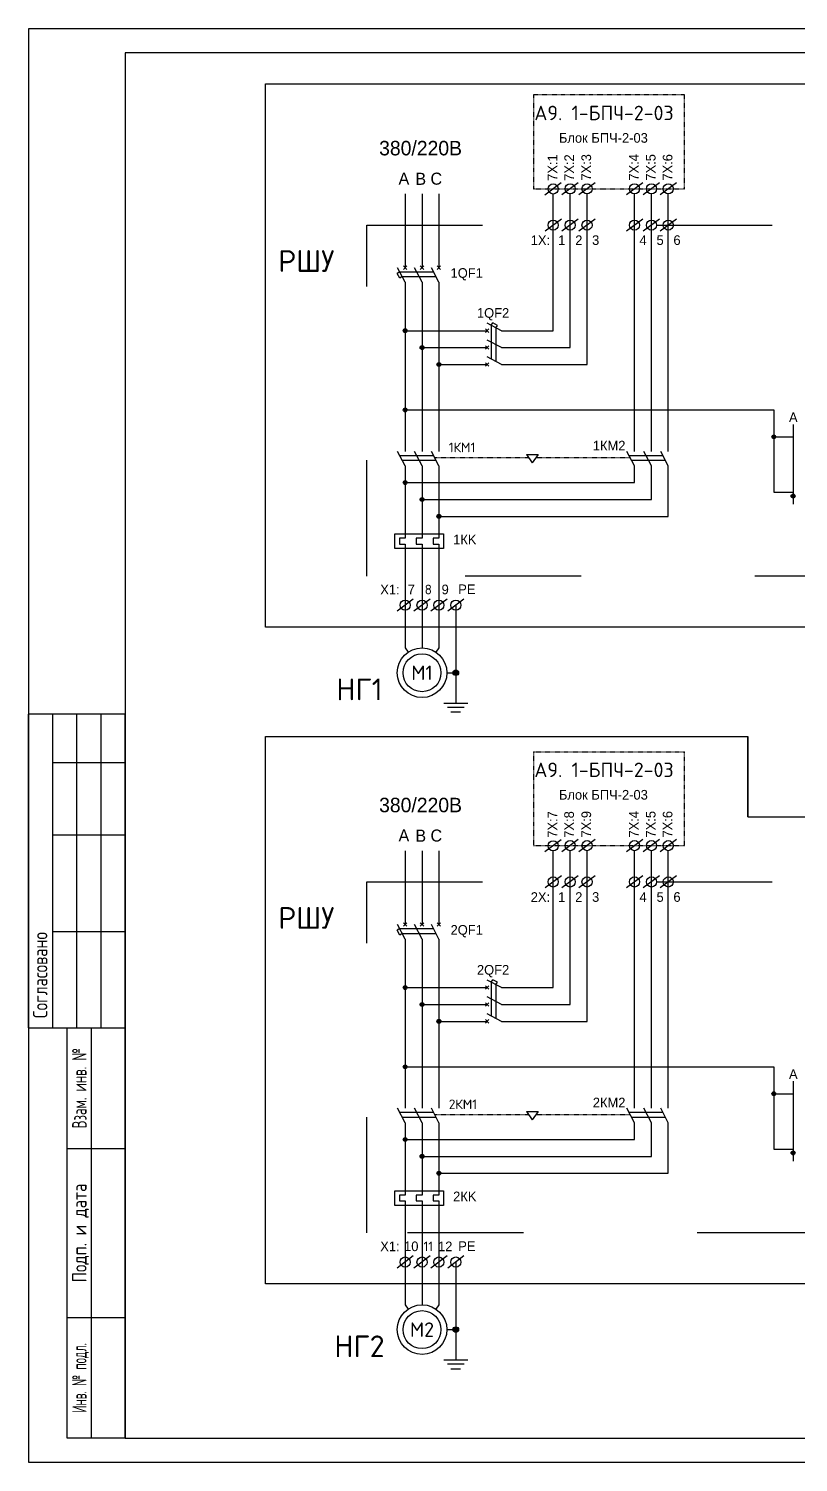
# Model space of a CAD drawing. Header units: millimetres. Extents: x 1606 to 7674, y 609 to 4159.
# Drawn here: x 6276.7 to 6436.1, y 2856 to 3153 of the extents above; entities that cross this region are included whole.
import ezdxf
from ezdxf.enums import TextEntityAlignment as Align

# ---------------------------------------------------------------- set-up
doc = ezdxf.new("R2010")
doc.units = ezdxf.units.MM
for name, pattern in [('ACAD_ISO03W100', [30, 12, -18]), ('DASHED2', [0.375, 0.25, -0.125]), ('K5LT_BASIC', [0])]:
    doc.linetypes.add(name, pattern=pattern)
doc.layers.add('Слой1', color=1, linetype='Continuous', lineweight=35)
doc.layers.add('Штамп', color=7, linetype='Continuous')
doc.styles.add('GOST 2.304', font='CS_Gost2304.shx', dxfattribs={"oblique": 15})

msp = doc.modelspace()

# ---------------------------------------------------------------- hatches: boundary and pattern name
at = {"layer": 'Штамп', "lineweight": 25}
for points in [[(6354.27563, 3090.41751, 1), (6355.07563, 3090.41751, 1)], [(6357.77563, 3086.91751, 1), (6358.57563, 3086.91751, 1)], [(6361.27563, 3083.41751, 1), (6362.07563, 3083.41751, 1)], [(6354.27563, 3073.99606, 1), (6355.07563, 3073.99606, 1)], [(6430.66472, 3068.42526, 1), (6431.46472, 3068.42526, 1)], [(6354.27563, 3058.95281, 1), (6355.07563, 3058.95281, 1)], [(6434.66472, 3056.16456, 1), (6435.46472, 3056.16456, 1)], [(6357.77563, 3055.45281, 1), (6358.57563, 3055.45281, 1)], [(6361.27563, 3051.95281, 1), (6362.07563, 3051.95281, 1)], [(6354.27563, 2954.3365, 1), (6355.07563, 2954.3365, 1)], [(6357.77563, 2950.8365, 1), (6358.57563, 2950.8365, 1)], [(6361.27563, 2947.3365, 1), (6362.07563, 2947.3365, 1)], [(6354.27563, 2937.91504, 1), (6355.07563, 2937.91504, 1)], [(6430.66472, 2932.34425, 1), (6431.46472, 2932.34425, 1)], [(6354.27563, 2922.8718, 1), (6355.07563, 2922.8718, 1)], [(6357.77563, 2919.3718, 1), (6358.57563, 2919.3718, 1)], [(6434.66472, 2920.08354, 1), (6435.46472, 2920.08354, 1)], [(6361.27563, 2915.8718, 1), (6362.07563, 2915.8718, 1)]]:
    msp.add_hatch(color=256, dxfattribs=at).paths.add_polyline_path(points)
at = {"layer": 'Штамп', "lineweight": 25, "ltscale": 100}
h = msp.add_hatch(color=256, dxfattribs=at)
h.dxf.hatch_style = 1
h.paths.add_polyline_path([(6365.74965, 3019.55725, 0.414213562), (6365.17563, 3020.13127), (6365.17563, 3018.98322, 0.414213562)])
h.paths.add_polyline_path([(6365.17563, 3020.13127, 0.414213562), (6364.60161, 3019.55725), (6365.17563, 3019.55725)])
h.paths.add_polyline_path([(6365.17563, 3019.55725), (6364.60161, 3019.55725, 0.414213562), (6365.17563, 3018.98322)])
h = msp.add_hatch(color=256, dxfattribs=at)
h.dxf.hatch_style = 1
h.paths.add_polyline_path([(6365.74965, 2883.47623, 0.414213562), (6365.17563, 2884.05025), (6365.17563, 2882.90221, 0.414213562)])
h.paths.add_polyline_path([(6365.17563, 2884.05025, 0.414213562), (6364.60161, 2883.47623), (6365.17563, 2883.47623)])
h.paths.add_polyline_path([(6365.17563, 2883.47623), (6364.60161, 2883.47623, 0.414213562), (6365.17563, 2882.90221)])

# ---------------------------------------------------------------- linework, layer by layer
at = {"layer": 'Слой1', "color": 0}
msp.add_line((6425.66782, 3006.34761), (6425.66782, 2989.70187), dxfattribs=at)
at = {"layer": 'Штамп', "linetype": 'DASHED2', "lineweight": 25, "ltscale": 0.25}
for p, q in [((6412.53763, 3139.25467), (6381.25897, 3139.25467)), ((6381.25897, 3139.25467), (6381.25897, 3119.81751)), ((6412.53763, 3119.81751), (6412.53763, 3139.25467)), ((6381.25897, 3119.81751), (6412.53763, 3119.81751)), ((6381.25897, 3003.17365), (6412.53763, 3003.17365)), ((6381.25897, 3003.17365), (6381.25897, 2983.7365)), ((6412.53763, 2983.7365), (6412.53763, 3003.17365)), ((6381.25897, 2983.7365), (6412.53763, 2983.7365))]:
    msp.add_line(p, q, dxfattribs=at)
at = {"layer": 'Штамп', "lineweight": 25, "ltscale": 100}
for p, q in [((6354.67563, 3118.76751), (6354.67563, 3103.4688)), ((6358.17563, 3118.76751), (6358.17563, 3103.4688)), ((6361.67563, 3118.76751), (6361.67563, 3103.4688)), ((6385.36138, 3090.41751), (6385.36138, 3118.7253)), ((6388.86138, 3086.91751), (6388.86138, 3118.76751)), ((6392.36138, 3083.41751), (6392.36138, 3118.76751)), ((6402.21036, 3065.41751), (6402.21036, 3118.76751)), ((6405.71036, 3065.41751), (6405.71036, 3118.76751)), ((6409.21036, 3065.41751), (6409.21036, 3118.76751)), ((6354.32208, 3103.82235), (6355.02918, 3103.11524)), ((6355.02918, 3103.82235), (6354.32208, 3103.11524)), ((6357.82208, 3103.82235), (6358.52918, 3103.11524)), ((6358.52918, 3103.82235), (6357.82208, 3103.11524)), ((6361.32208, 3103.82235), (6362.02918, 3103.11524)), ((6362.02918, 3103.82235), (6361.32208, 3103.11524)), ((6353.54246, 3102.63723), (6353.05444, 3102.29074)), ((6353.57229, 3101.29979), (6353.05444, 3102.29074)), ((6354.67563, 3100.4688), (6353.10791, 3103.4688)), ((6353.54246, 3102.63723), (6360.54246, 3102.63723)), ((6354.06031, 3101.64628), (6353.57229, 3101.29979)), ((6354.06031, 3101.64628), (6361.06031, 3101.64628)), ((6358.17563, 3100.4688), (6356.60791, 3103.4688)), ((6361.67563, 3100.4688), (6360.10791, 3103.4688)), ((6354.67563, 3100.4688), (6354.67563, 3065.41751)), ((6358.17563, 3100.4688), (6358.17563, 3065.41751)), ((6361.67563, 3100.4688), (6361.67563, 3065.41751)), ((6374.67563, 3090.41751), (6371.67563, 3091.98524)), ((6372.50719, 3091.55068), (6372.85368, 3092.0387)), ((6373.84464, 3091.52085), (6372.85368, 3092.0387)), ((6354.67563, 3090.41751), (6371.67563, 3090.41751)), ((6372.02918, 3090.77107), (6371.32208, 3090.06396)), ((6372.02918, 3090.06396), (6371.32208, 3090.77107)), ((6372.50719, 3091.55068), (6372.50719, 3084.55068)), ((6373.49815, 3091.03284), (6373.84464, 3091.52085)), ((6373.49815, 3091.03284), (6373.49815, 3084.03284)), ((6374.67563, 3090.41751), (6385.36138, 3090.41751)), ((6358.17563, 3086.91751), (6371.67563, 3086.91751)), ((6372.02918, 3087.27107), (6371.32208, 3086.56396)), ((6372.02918, 3086.56396), (6371.32208, 3087.27107)), ((6374.67563, 3086.91751), (6371.67563, 3088.48524)), ((6374.67563, 3086.91751), (6388.86138, 3086.91751)), ((6361.67563, 3083.41751), (6371.67563, 3083.41751)), ((6372.02918, 3083.77107), (6371.32208, 3083.06396)), ((6372.02918, 3083.06396), (6371.32208, 3083.77107)), ((6374.67563, 3083.41751), (6371.67563, 3084.98524)), ((6374.67563, 3083.41751), (6392.36138, 3083.41751)), ((6354.67563, 3073.99606), (6431.06472, 3073.99606)), ((6431.06472, 3073.99606), (6431.06472, 3056.93133)), ((6431.06472, 3068.42526), (6435.06472, 3068.42526)), ((6354.67563, 3062.41751), (6353.10791, 3065.41751)), ((6358.17563, 3062.41751), (6356.60791, 3065.41751)), ((6361.67563, 3062.41751), (6360.10791, 3065.41751)), ((6402.21036, 3062.41751), (6400.64264, 3065.41751)), ((6405.71036, 3062.41751), (6404.14264, 3065.41751)), ((6409.21036, 3062.41751), (6407.64264, 3065.41751)), ((6353.54246, 3064.58595), (6360.54246, 3064.58595)), ((6354.06031, 3063.595), (6361.06031, 3063.595)), ((6354.67563, 3062.41751), (6354.67563, 3047.41751)), ((6358.17563, 3062.41751), (6358.17563, 3047.41751)), ((6361.67563, 3062.41751), (6361.67563, 3047.41751)), ((6379.81649, 3064.75164), (6382.21649, 3064.75164)), ((6379.81649, 3064.75164), (6381.01649, 3063.01048)), ((6382.21649, 3064.75164), (6381.01649, 3063.01048)), ((6401.07719, 3064.58595), (6408.07719, 3064.58595)), ((6401.59504, 3063.595), (6408.59504, 3063.595)), ((6402.21036, 3058.95281), (6402.21036, 3062.41751)), ((6405.71036, 3055.45281), (6405.71036, 3062.41751)), ((6409.21036, 3051.95281), (6409.21036, 3062.41751)), ((6354.67563, 3058.95281), (6402.21036, 3058.95281)), ((6431.06472, 3056.93133), (6435.06472, 3056.93133)), ((6358.17563, 3055.45281), (6405.71036, 3055.45281)), ((6361.67563, 3051.95281), (6409.21036, 3051.95281)), ((6352.55908, 3048.30297), (6362.64514, 3048.30297)), ((6352.55908, 3045.29728), (6352.55908, 3048.30297)), ((6354.67563, 3047.41751), (6353.47563, 3047.41751)), ((6353.47563, 3047.41751), (6353.47563, 3046.21751)), ((6358.17563, 3047.41751), (6356.97563, 3047.41751)), ((6356.97563, 3047.41751), (6356.97563, 3046.21751)), ((6361.67563, 3047.41751), (6360.47563, 3047.41751)), ((6360.47563, 3047.41751), (6360.47563, 3046.21751)), ((6362.64514, 3048.30297), (6362.64514, 3045.29728)), ((6362.64514, 3045.29728), (6352.55908, 3045.29728)), ((6353.47563, 3046.21751), (6354.67563, 3046.21751)), ((6354.67563, 3046.21751), (6354.67563, 3024.70063)), ((6356.97563, 3046.21751), (6358.17563, 3046.21751)), ((6358.17563, 3046.21751), (6358.17563, 3024.70063)), ((6360.47563, 3046.21751), (6361.67563, 3046.21751)), ((6361.67563, 3046.21751), (6361.67563, 3024.70063)), ((6365.17563, 3033.55961), (6365.17563, 3013.28826)), ((6354.67563, 3024.70063), (6355.28204, 3023.80949)), ((6361.67563, 3024.70063), (6361.06922, 3023.80949)), ((6363.31902, 3019.55725), (6365.17563, 3019.55725)), ((6362.67563, 3013.28826), (6367.67563, 3013.28826)), ((6363.42563, 3012.43791), (6366.92563, 3012.43791)), ((6276.66613, 2945.98425), (6276.66613, 3010.98425)), ((6296.66613, 3010.98425), (6276.66613, 3010.98425)), ((6281.66613, 2945.98425), (6281.66613, 3010.98425)), ((6286.66613, 2945.98425), (6286.66613, 3010.98425)), ((6291.66613, 2945.98425), (6291.66613, 3010.98425)), ((6296.66613, 2860.98425), (6296.66613, 3010.98425)), ((6364.17563, 3011.46609), (6366.17563, 3011.46609)), ((6281.66613, 3000.98425), (6296.66613, 3000.98425)), ((6281.66613, 2985.98425), (6296.66613, 2985.98425)), ((6354.67563, 2982.6865), (6354.67563, 2967.38778)), ((6358.17563, 2982.6865), (6358.17563, 2967.38778)), ((6361.67563, 2982.6865), (6361.67563, 2967.38778)), ((6385.36138, 2954.3365), (6385.36138, 2982.64428)), ((6388.86138, 2950.8365), (6388.86138, 2982.6865)), ((6392.36138, 2947.3365), (6392.36138, 2982.6865)), ((6402.21036, 2929.3365), (6402.21036, 2982.6865)), ((6405.71036, 2929.3365), (6405.71036, 2982.6865)), ((6409.21036, 2929.3365), (6409.21036, 2982.6865)), ((6354.67563, 2964.38778), (6353.10791, 2967.38778)), ((6354.32208, 2967.74133), (6355.02918, 2967.03423)), ((6355.02918, 2967.74133), (6354.32208, 2967.03423)), ((6358.17563, 2964.38778), (6356.60791, 2967.38778)), ((6357.82208, 2967.74133), (6358.52918, 2967.03423)), ((6358.52918, 2967.74133), (6357.82208, 2967.03423)), ((6361.67563, 2964.38778), (6360.10791, 2967.38778)), ((6361.32208, 2967.74133), (6362.02918, 2967.03423)), ((6362.02918, 2967.74133), (6361.32208, 2967.03423)), ((6281.66613, 2965.98425), (6296.66613, 2965.98425)), ((6353.54246, 2966.55621), (6353.05444, 2966.20972)), ((6353.57229, 2965.21877), (6353.05444, 2966.20972)), ((6353.54246, 2966.55621), (6360.54246, 2966.55621)), ((6354.06031, 2965.56526), (6353.57229, 2965.21877)), ((6354.06031, 2965.56526), (6361.06031, 2965.56526)), ((6354.67563, 2964.38778), (6354.67563, 2929.3365)), ((6358.17563, 2964.38778), (6358.17563, 2929.3365)), ((6361.67563, 2964.38778), (6361.67563, 2929.3365)), ((6374.67563, 2954.3365), (6371.67563, 2955.90422)), ((6372.50719, 2955.46967), (6372.85368, 2955.95768)), ((6372.50719, 2955.46967), (6372.50719, 2948.46967)), ((6373.84464, 2955.43984), (6372.85368, 2955.95768)), ((6373.49815, 2954.95182), (6373.84464, 2955.43984)), ((6354.67563, 2954.3365), (6371.67563, 2954.3365)), ((6372.02918, 2954.69005), (6371.32208, 2953.98294)), ((6372.02918, 2953.98294), (6371.32208, 2954.69005)), ((6374.67563, 2950.8365), (6371.67563, 2952.40422)), ((6373.49815, 2954.95182), (6373.49815, 2947.95182)), ((6374.67563, 2954.3365), (6385.36138, 2954.3365)), ((6358.17563, 2950.8365), (6371.67563, 2950.8365)), ((6372.02918, 2951.19005), (6371.32208, 2950.48294)), ((6372.02918, 2950.48294), (6371.32208, 2951.19005)), ((6374.67563, 2950.8365), (6388.86138, 2950.8365)), ((6361.67563, 2947.3365), (6371.67563, 2947.3365)), ((6372.02918, 2947.69005), (6371.32208, 2946.98294)), ((6372.02918, 2946.98294), (6371.32208, 2947.69005)), ((6374.67563, 2947.3365), (6371.67563, 2948.90422)), ((6374.67563, 2947.3365), (6392.36138, 2947.3365)), ((6276.66613, 2945.98425), (6296.66613, 2945.98425)), ((6284.66613, 2860.98425), (6284.66613, 2945.98425)), ((6289.66613, 2860.98425), (6289.66613, 2945.98425)), ((6354.67563, 2937.91504), (6431.06472, 2937.91504)), ((6431.06472, 2937.91504), (6431.06472, 2920.85032)), ((6431.06472, 2932.34425), (6435.06472, 2932.34425)), ((6354.67563, 2926.3365), (6353.10791, 2929.3365)), ((6353.54246, 2928.50493), (6360.54246, 2928.50493)), ((6358.17563, 2926.3365), (6356.60791, 2929.3365)), ((6361.67563, 2926.3365), (6360.10791, 2929.3365)), ((6379.81649, 2928.67062), (6382.21649, 2928.67062)), ((6379.81649, 2928.67062), (6381.01649, 2926.92946)), ((6382.21649, 2928.67062), (6381.01649, 2926.92946)), ((6402.21036, 2926.3365), (6400.64264, 2929.3365)), ((6401.07719, 2928.50493), (6408.07719, 2928.50493)), ((6405.71036, 2926.3365), (6404.14264, 2929.3365)), ((6409.21036, 2926.3365), (6407.64264, 2929.3365)), ((6354.06031, 2927.51398), (6361.06031, 2927.51398)), ((6354.67563, 2926.3365), (6354.67563, 2911.3365)), ((6358.17563, 2926.3365), (6358.17563, 2911.3365)), ((6361.67563, 2926.3365), (6361.67563, 2911.3365)), ((6401.59504, 2927.51398), (6408.59504, 2927.51398)), ((6402.21036, 2922.8718), (6402.21036, 2926.3365)), ((6405.71036, 2919.3718), (6405.71036, 2926.3365)), ((6409.21036, 2915.8718), (6409.21036, 2926.3365)), ((6354.67563, 2922.8718), (6402.21036, 2922.8718)), ((6284.66613, 2920.98425), (6296.66613, 2920.98425)), ((6431.06472, 2920.85032), (6435.06472, 2920.85032)), ((6358.17563, 2919.3718), (6405.71036, 2919.3718)), ((6361.67563, 2915.8718), (6409.21036, 2915.8718)), ((6352.55908, 2912.22195), (6362.64514, 2912.22195)), ((6352.55908, 2909.21626), (6352.55908, 2912.22195)), ((6354.67563, 2911.3365), (6353.47563, 2911.3365)), ((6353.47563, 2911.3365), (6353.47563, 2910.1365)), ((6358.17563, 2911.3365), (6356.97563, 2911.3365)), ((6356.97563, 2911.3365), (6356.97563, 2910.1365)), ((6361.67563, 2911.3365), (6360.47563, 2911.3365)), ((6360.47563, 2911.3365), (6360.47563, 2910.1365)), ((6362.64514, 2912.22195), (6362.64514, 2909.21626)), ((6362.64514, 2909.21626), (6352.55908, 2909.21626)), ((6353.47563, 2910.1365), (6354.67563, 2910.1365)), ((6354.67563, 2910.1365), (6354.67563, 2888.61962)), ((6356.97563, 2910.1365), (6358.17563, 2910.1365)), ((6358.17563, 2910.1365), (6358.17563, 2888.61962)), ((6360.47563, 2910.1365), (6361.67563, 2910.1365)), ((6361.67563, 2910.1365), (6361.67563, 2888.61962)), ((6365.17563, 2897.4786), (6365.17563, 2877.20724)), ((6354.67563, 2888.61962), (6355.28204, 2887.72847)), ((6361.67563, 2888.61962), (6361.06922, 2887.72847)), ((6284.66613, 2885.98425), (6296.66613, 2885.98425)), ((6363.31902, 2883.47623), (6365.17563, 2883.47623)), ((6362.67563, 2877.20724), (6367.67563, 2877.20724)), ((6363.42563, 2876.35689), (6366.92563, 2876.35689)), ((6364.17563, 2875.38507), (6366.17563, 2875.38507)), ((6296.66613, 2860.98425), (6284.66613, 2860.98425))]:
    msp.add_line(p, q, dxfattribs=at)
at = {"layer": 'Штамп', "color": 3, "lineweight": 25}
for p, q in [((6387.02218, 3121.02416), (6383.64896, 3118.52581)), ((6390.54799, 3121.06669), (6387.17477, 3118.56834)), ((6394.04799, 3121.06669), (6390.67477, 3118.56834)), ((6403.89697, 3121.06669), (6400.52375, 3118.56834)), ((6407.39697, 3121.06669), (6404.02375, 3118.56834)), ((6410.89697, 3121.06669), (6407.52375, 3118.56834)), ((6387.04799, 3113.54736), (6383.67477, 3111.049)), ((6390.54799, 3113.54736), (6387.17477, 3111.049)), ((6394.04799, 3113.54736), (6390.67477, 3111.049)), ((6403.89697, 3113.54736), (6400.52375, 3111.049)), ((6407.39697, 3113.54736), (6404.02375, 3111.049)), ((6410.89697, 3113.54736), (6407.52375, 3111.049)), ((6356.36224, 3034.80879), (6352.98902, 3032.31043)), ((6359.86224, 3034.80879), (6356.48902, 3032.31043)), ((6363.36224, 3034.80879), (6359.98902, 3032.31043)), ((6366.86224, 3034.80879), (6363.48902, 3032.31043)), ((6387.02218, 2984.94314), (6383.64896, 2982.44479)), ((6390.54799, 2984.98568), (6387.17477, 2982.48732)), ((6394.04799, 2984.98568), (6390.67477, 2982.48732)), ((6403.89697, 2984.98568), (6400.52375, 2982.48732)), ((6407.39697, 2984.98568), (6404.02375, 2982.48732)), ((6410.89697, 2984.98568), (6407.52375, 2982.48732)), ((6387.04799, 2977.46634), (6383.67477, 2974.96799)), ((6390.54799, 2977.46634), (6387.17477, 2974.96799)), ((6394.04799, 2977.46634), (6390.67477, 2974.96799)), ((6403.89697, 2977.46634), (6400.52375, 2974.96799)), ((6407.39697, 2977.46634), (6404.02375, 2974.96799)), ((6410.89697, 2977.46634), (6407.52375, 2974.96799)), ((6356.36224, 2898.72777), (6352.98902, 2896.22942)), ((6359.86224, 2898.72777), (6356.48902, 2896.22942)), ((6363.36224, 2898.72777), (6359.98902, 2896.22942)), ((6366.86224, 2898.72777), (6363.48902, 2896.22942))]:
    msp.add_line(p, q, dxfattribs=at)
at = {"layer": 'Штамп', "color": 3, "linetype": 'ACAD_ISO03W100', "ltscale": 2}
for p, q in [((6346.71135, 3112.29818), (6571.14693, 3112.29818)), ((6346.71135, 3039.59322), (6346.71135, 3112.29818)), ((6435.06472, 3071.00774), (6435.06472, 3054.44974)), ((6571.14693, 3039.59322), (6346.71135, 3039.59322)), ((6346.71135, 2976.21717), (6571.14693, 2976.21717)), ((6346.71135, 2903.51221), (6346.71135, 2976.21717)), ((6435.06472, 2934.92672), (6435.06472, 2918.36872)), ((6499.1921, 2903.51221), (6346.71135, 2903.51221))]:
    msp.add_line(p, q, dxfattribs=at)
at = {"layer": 'Штамп', "linetype": 'DASHED2', "lineweight": 25, "ltscale": 0.1}
for p, q in [((6360.77436, 3064.14218), (6380.23653, 3064.14218)), ((6381.79645, 3064.14218), (6401.3091, 3064.14218)), ((6360.77436, 2928.06116), (6380.23653, 2928.06116)), ((6381.79645, 2928.06116), (6401.3091, 2928.06116))]:
    msp.add_line(p, q, dxfattribs=at)
at = {"layer": 'Штамп', "color": 0}
for p, q in [((6325.74754, 2892.93024), (6325.74754, 3006.34761)), ((6325.74754, 3006.34761), (6425.66782, 3006.34761)), ((6425.66782, 2989.70187), (6574.07607, 2989.70187)), ((6502.31633, 2892.93024), (6325.74754, 2892.93024))]:
    msp.add_line(p, q, dxfattribs=at)
at = {"layer": 'Штамп', "lineweight": 25, "ltscale": 100}
for points in [[(6276.66613, 2855.98425), (6696.66613, 2855.98425), (6696.66613, 3152.98425), (6276.66613, 3152.98425), (6276.66613, 2855.98425)], [(6296.66613, 2860.98425), (6691.66613, 2860.98425), (6691.66613, 3147.98425), (6296.66613, 3147.98425), (6296.66613, 2860.98425)]]:
    msp.add_lwpolyline(points, dxfattribs=at)
at = {"layer": 'Штамп', "color": 0}
msp.add_lwpolyline([(6325.74754, 3141.58327), (6574.07607, 3141.58327), (6574.07607, 3029.01125), (6325.74754, 3029.01125)], close=True, dxfattribs=at)
at = {"layer": 'Штамп', "color": 3, "lineweight": 25}
for centre in [(6385.33557, 3119.77498), (6388.86138, 3119.81751), (6392.36138, 3119.81751), (6402.21036, 3119.81751), (6405.71036, 3119.81751), (6409.21036, 3119.81751), (6385.36138, 3112.29818), (6388.86138, 3112.29818), (6392.36138, 3112.29818), (6402.21036, 3112.29818), (6405.71036, 3112.29818), (6409.21036, 3112.29818), (6354.67563, 3033.55961), (6358.17563, 3033.55961), (6361.67563, 3033.55961), (6365.17563, 3033.55961), (6385.33557, 2983.69397), (6388.86138, 2983.7365), (6392.36138, 2983.7365), (6402.21036, 2983.7365), (6405.71036, 2983.7365), (6409.21036, 2983.7365), (6385.36138, 2976.21717), (6388.86138, 2976.21717), (6392.36138, 2976.21717), (6402.21036, 2976.21717), (6405.71036, 2976.21717), (6409.21036, 2976.21717), (6354.67563, 2897.4786), (6358.17563, 2897.4786), (6361.67563, 2897.4786), (6365.17563, 2897.4786)]:
    msp.add_circle(centre, 1.05, dxfattribs=at)
at = {"layer": 'Штамп', "lineweight": 25}
for centre, radius in [((6354.67563, 3090.41751), 0.4), ((6358.17563, 3086.91751), 0.4), ((6361.67563, 3083.41751), 0.4), ((6354.67563, 3073.99606), 0.4), ((6431.06472, 3068.42526), 0.4), ((6354.67563, 3058.95281), 0.4), ((6435.06472, 3056.16456), 0.4), ((6358.17563, 3055.45281), 0.4), ((6361.67563, 3051.95281), 0.4), ((6358.17563, 3019.55725), 3.92698), ((6354.67563, 2954.3365), 0.4), ((6358.17563, 2950.8365), 0.4), ((6361.67563, 2947.3365), 0.4), ((6354.67563, 2937.91504), 0.4), ((6431.06472, 2932.34425), 0.4), ((6354.67563, 2922.8718), 0.4), ((6358.17563, 2919.3718), 0.4), ((6435.06472, 2920.08354), 0.4), ((6361.67563, 2915.8718), 0.4), ((6358.17563, 2883.47623), 3.92698)]:
    msp.add_circle(centre, radius, dxfattribs=at)
at = {"layer": 'Штамп', "lineweight": 25, "ltscale": 100}
for centre, radius in [((6358.17563, 3019.55725), 5.14339), ((6365.17563, 3019.55725), 0.57402), ((6358.17563, 2883.47623), 5.14339), ((6365.17563, 2883.47623), 0.57402)]:
    msp.add_circle(centre, radius, dxfattribs=at)

# ---------------------------------------------------------------- texts
at = {"layer": 'Штамп', "lineweight": 25, "ltscale": 100, "style": 'GOST 2.304'}
msp.add_text('Согласовано', height=3, rotation=90, dxfattribs=at).set_placement((6280.54739, 2947.98425))
for s, width, p in [('Взам. инв. №', 0.8, (6287.16613, 2933.48425)), ('Инв. № подл.', 0.7, (6287.16613, 2873.48425))]:
    msp.add_text(s, height=3, rotation=90, dxfattribs=dict(at, width=width)).set_placement(p, align=Align.MIDDLE_CENTER)
msp.add_text('Подп. и дата', height=3, rotation=90, dxfattribs=at).set_placement((6287.16613, 2903.48425), align=Align.MIDDLE_CENTER)
at = {"layer": 'Штамп', "color": 7, "lineweight": 30, "char_height": 3, "width": 91.7578409, "attachment_point": 5}
for s, insert in [('{\\fISOCPEUR|b1|i0|c204|p34;\\Q0;А9. 1-БПЧ-2-03}', (6395.88188, 3135.52039)), ('{\\fISOCPEUR|b1|i0|c204|p34;А9. 1-БПЧ-2-03}', (6395.88188, 2999.43938))]:
    msp.add_mtext(s, dxfattribs=dict(at, insert=insert))
at = {"layer": 'Штамп', "lineweight": 30}
for s, insert, char_height, width, attachment_point in [('{\\Q0;Блок БПЧ-2-03}', (6395.75506, 3130.34094), 2, 23.9724309, 5), ('{\\Q0;380/220В}', (6357.87091, 3129.73783), 3, 46.6409644, 2), ('{\\Q0;1Х:}', (6382.70923, 3109.16691), 2, 3.8524004, 5), ('{\\Q0;1}', (6387.12883, 3109.16691), 2, 3.8524004, 5), ('{\\Q0;2}', (6390.66044, 3109.16691), 2, 3.8524004, 5), ('{\\Q0;3}', (6394.16044, 3109.16691), 2, 3.8524004, 5), ('{\\Q0;4}', (6403.97781, 3109.16691), 2, 3.8524004, 5), ('{\\Q0;5}', (6407.50943, 3109.16691), 2, 3.8524004, 5), ('{\\Q0;6}', (6411.00943, 3109.16691), 2, 3.8524004, 5), ('{\\fISOCPEUR|b1|i0|c204|p34;\\Q0;РШУ}', (6334.21133, 3104.84158), 4.5, 5.7786006, 5), ('{\\Q0;1QF1}', (6364.09035, 3102.09364), 2, 3.8524004, 4), ('{\\Q0;1QF2}', (6369.55337, 3093.81481), 2, 3.8524004, 4), ('{\\Q0;А}', (6435.99755, 3072.48872), 2, 3.8524004, 6), ('{\\fISOCPEUR|b1|i0|c204|p34;\\Q0;1КМ1}', (6363.71346, 3066.23019), 2, 3.8524004, 4), ('{\\Q0;1КМ2}', (6393.55995, 3066.60079), 2, 3.8524004, 4), ('{\\Q0;1КK}', (6364.61898, 3047.15182), 2, 3.8524004, 4), ('{\\Q0;Х1:}', (6351.52689, 3036.80179), 2, 3.8524004, 5), ('{\\Q0;7}', (6355.94648, 3036.80179), 2, 3.8524004, 5), ('{\\fISOCPEUR|b1|i0|c204|p34;\\Q0;8}', (6359.4781, 3036.80179), 2, 3.8524004, 5), ('{\\Q0;9}', (6362.9781, 3036.80179), 2, 3.8524004, 5), ('{\\Q0;РЕ}', (6367.46105, 3036.84751), 2, 3.8524004, 5), ('{\\fISOCPEUR|b1|i0|c204|p34;\\Q0;M1}', (6358.17047, 3019.55725), 3, 3.8524004, 5), ('{\\fISOCPEUR|b1|i0|c204|p34;\\Q0;НГ1}', (6345.20567, 3016.10561), 4.5, 5.7786006, 5), ('{\\Q0;380/220В}', (6357.87091, 2993.65681), 3, 46.6409644, 2), ('Блок БПЧ-2-03', (6395.75506, 2994.25992), 2, 23.9724309, 5), ('{\\Q0;2Х:}', (6382.70923, 2973.08589), 2, 3.8524004, 5), ('{\\Q0;1}', (6387.12883, 2973.08589), 2, 3.8524004, 5), ('{\\Q0;2}', (6390.66044, 2973.08589), 2, 3.8524004, 5), ('{\\Q0;3}', (6394.16044, 2973.08589), 2, 3.8524004, 5), ('{\\Q0;4}', (6403.97781, 2973.08589), 2, 3.8524004, 5), ('{\\Q0;5}', (6407.50943, 2973.08589), 2, 3.8524004, 5), ('{\\Q0;6}', (6411.00943, 2973.08589), 2, 3.8524004, 5), ('{\\fISOCPEUR|b1|i0|c204|p34;\\Q0;РШУ}', (6334.21133, 2968.76057), 4.5, 5.7786006, 5), ('{\\Q0;2QF1}', (6364.09035, 2966.01262), 2, 3.8524004, 4), ('{\\Q0;2QF2}', (6369.55337, 2957.73379), 2, 3.8524004, 4), ('{\\Q0;А}', (6435.99755, 2936.40771), 2, 3.8524004, 6), ('{\\Q0;2КМ2}', (6393.55995, 2930.51978), 2, 3.8524004, 4), ('{\\fISOCPEUR|b1|i0|c204|p34;\\Q0;2КМ1}', (6363.71346, 2930.14918), 2, 3.8524004, 4), ('{\\Q0;2КK}', (6364.61898, 2911.07081), 2, 3.8524004, 4), ('{\\Q0;Х1:}', (6351.52689, 2900.72078), 2, 3.8524004, 5), ('{\\Q0;РЕ}', (6367.46105, 2900.76649), 2, 3.8524004, 5), ('{\\fISOCPEUR|b1|i0|c204|p34;\\Q0;M2}', (6358.17047, 2883.47623), 3, 3.8524004, 5), ('{\\fISOCPEUR|b1|i0|c204|p34;\\Q0;НГ2}', (6345.20567, 2880.0246), 4.5, 5.7786006, 5)]:
    msp.add_mtext(s, dxfattribs=dict(at, insert=insert, char_height=char_height, width=width, attachment_point=attachment_point))
at = {"layer": 'Штамп', "lineweight": 30, "char_height": 2, "width": 3.8524004, "attachment_point": 5, "rotation": 90}
for s, insert in [('{\\Q0;7Х:1}', (6385.1956, 3124.20682)), ('{\\Q0;7Х:2}', (6388.66398, 3124.20682)), ('{\\Q0;7Х:3}', (6392.2214, 3124.24935)), ('{\\Q0;7Х:4}', (6402.07039, 3124.24935)), ('{\\Q0;7Х:5}', (6405.57039, 3124.24935)), ('{\\Q0;7Х:6}', (6409.07039, 3124.24935)), ('{\\Q0;7Х:9}', (6392.2214, 2988.16833)), ('{\\Q0;7Х:4}', (6402.07039, 2988.16833)), ('{\\Q0;7Х:5}', (6405.57039, 2988.16833)), ('{\\Q0;7Х:6}', (6409.07039, 2988.16833)), ('{\\Q0;7Х:7}', (6385.1956, 2988.1258)), ('{\\Q0;7Х:8}', (6388.66398, 2988.1258))]:
    msp.add_mtext(s, dxfattribs=dict(at, insert=insert))
at = {"layer": 'Штамп', "color": 7, "linetype": 'K5LT_BASIC', "lineweight": 25, "char_height": 2.5, "width": 10.3833333, "attachment_point": 3}
for s, insert in [('{\\Q0;A}', (6355.53414, 3123.17918)), ('{\\Q0;B}', (6359.02109, 3123.13176)), ('{\\Q0;C}', (6362.34014, 3123.15909)), ('{\\Q0;A}', (6355.53414, 2987.09817)), ('{\\Q0;B}', (6359.02109, 2987.05075)), ('{\\Q0;C}', (6362.34014, 2987.07807))]:
    msp.add_mtext(s, dxfattribs=dict(at, insert=insert))
at = {"layer": 'Штамп', "color": 6, "lineweight": 30, "char_height": 2, "width": 3.8524004, "attachment_point": 5}
for s, insert in [('{\\Q0;10}', (6355.94648, 2900.72078)), ('{\\fISOCPEUR|b1|i0|c204|p34;\\Q0;11}', (6359.4781, 2900.72078)), ('{\\Q0;12}', (6362.9781, 2900.72078))]:
    msp.add_mtext(s, dxfattribs=dict(at, insert=insert))

doc.saveas('drawing.dxf')
